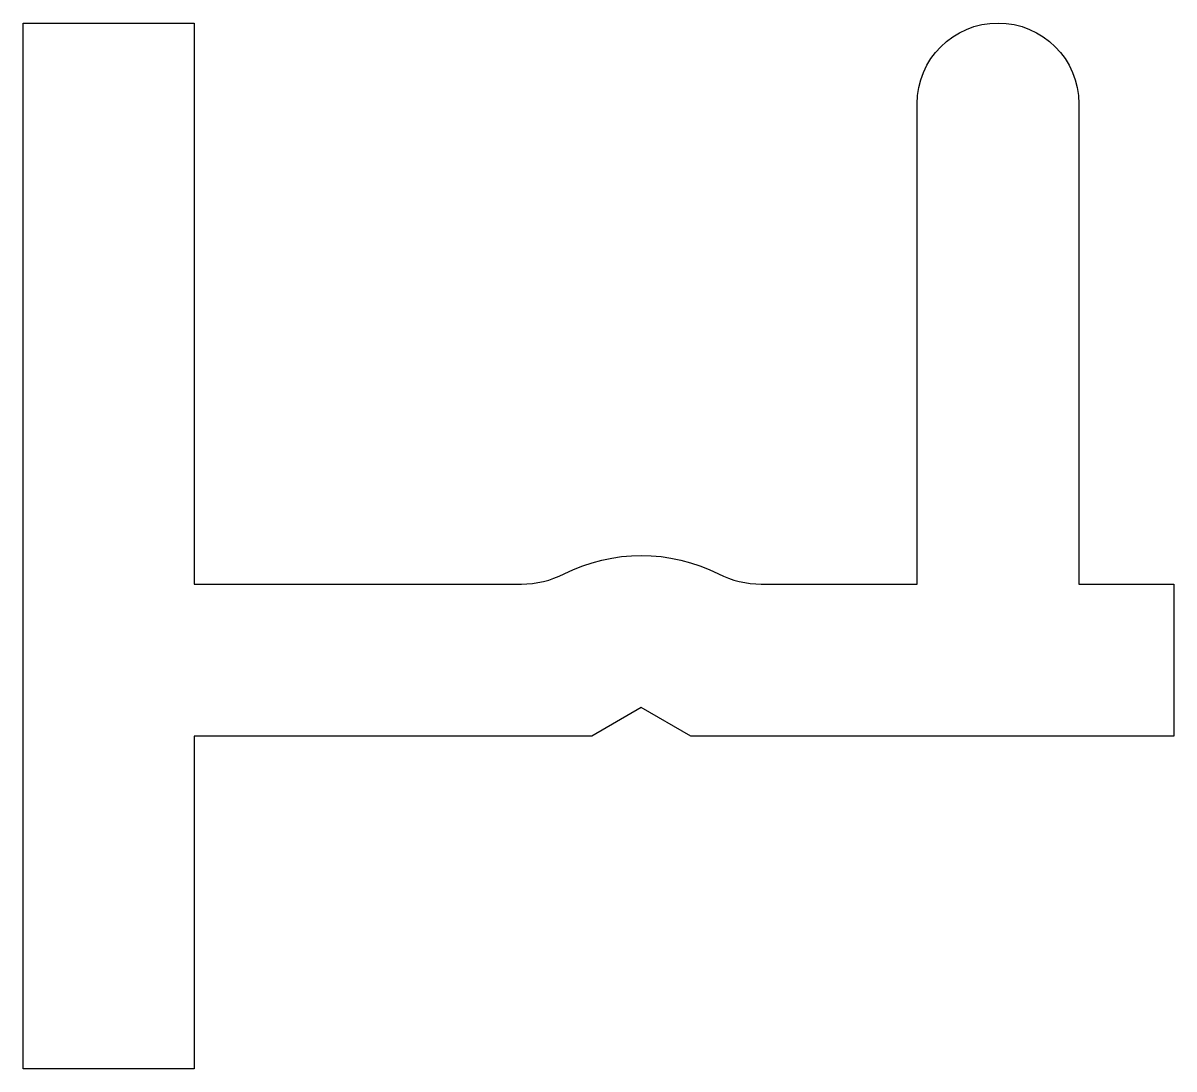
# Model space of a CAD drawing. Header units: millimetres. Extents: x 0.2 to 12.3, y -11 to 0.
import ezdxf

# ---------------------------------------------------------------- set-up
doc = ezdxf.new("R2010")
doc.units = ezdxf.units.MM

msp = doc.modelspace()

# ---------------------------------------------------------------- linework, layer by layer
msp.add_lwpolyline([(2, 0), (2, -5.9), (5.439, -5.9, 0.11732), (5.889, -5.793, -0.237915), (7.511, -5.793, 0.11732), (7.961, -5.9), (9.6, -5.9), (9.6, -0.85, -1), (11.3, -0.85), (11.3, -5.9), (12.3, -5.9), (12.3, -7.5), (7.22, -7.5), (6.7, -7.2), (6.18, -7.5), (2, -7.5), (2, -11), (0.2, -11), (0.2, 0), (2, 0, -0.414214)], format="xyb", close=True)

doc.saveas('drawing.dxf')
